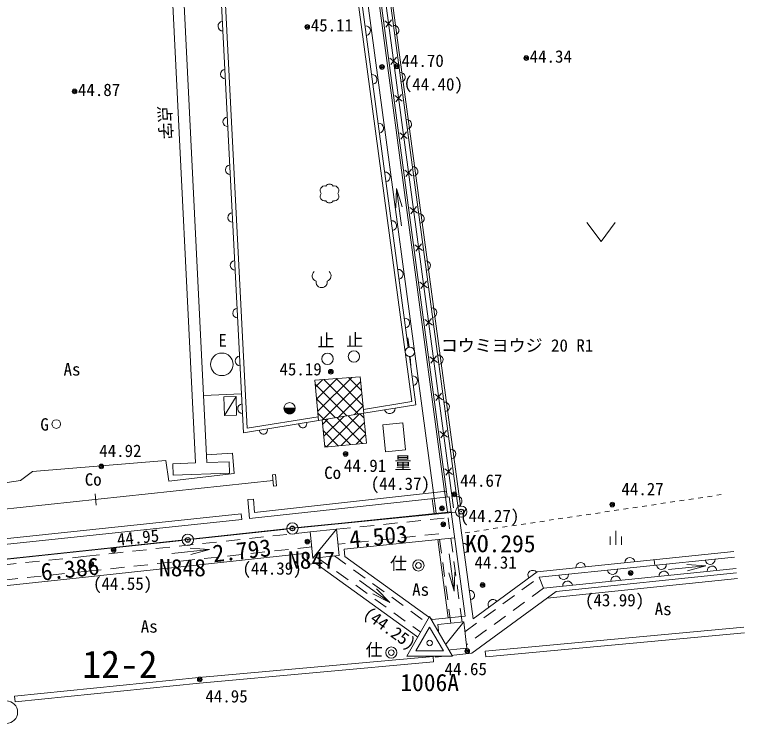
# Model space of a CAD drawing. Units: millimetres, scale not verified. Extents: x -29071210 to -28860960, y -117775216 to -117329466.
# Drawn here: x -28907000 to -28887626, y -117654057 to -117635238 of the extents above; entities that cross this region are included whole.
import ezdxf
from ezdxf.enums import TextEntityAlignment as Align

# ---------------------------------------------------------------- set-up
doc = ezdxf.new("R2010")
doc.units = ezdxf.units.MM
doc.header["$LTSCALE"] = 250
doc.header["$PDMODE"] = 32
doc.header["$PDSIZE"] = 125
doc.linetypes.add('USER4', pattern=[2.5, 1.5, -1])
doc.linetypes.add('USER8', pattern=[1, 0.5, -0.5])
for name, color, linetype, lineweight in [('S-SUV', 7, 'Continuous', 13), ('S-SUV-HTXT', 7, 'Continuous', 13), ('S-SUV-ROW', 7, 'Continuous', 15), ('S-SUV-SRVR', 3, 'Continuous', 13)]:
    doc.layers.add(name, color=color, linetype=linetype, lineweight=lineweight)
doc.layers.add('S-SUV-BMK', color=7, linetype='Continuous')
doc.styles.add('ＭＳ ゴシック', font='')
doc.styles.get('ＭＳ ゴシック').set_extended_font_data('MS Gothic')

# ---------------------------------------------------------------- blocks, each defined once
blk = doc.blocks.new('ﾌﾟﾛｯﾄﾏｰｸ-03_1')
at = {"color": 3, "linetype": 'Continuous', "lineweight": 25}
blk.add_circle((0, 0), 0.5, dxfattribs=at)
at = {"color": 3}
blk.add_point((0, 0), dxfattribs=at)
blk = doc.blocks.new('open_arrow')
at = {"color": 0, "linetype": 'Continuous', "lineweight": -2}
blk.add_lwpolyline([(7.5, 1.25), (0, 0), (7.5, -1.25)], dxfattribs=at)
blk = doc.blocks.new('荒地')
at = {"color": 7, "linetype": 'Continuous', "lineweight": 13}
for p, q in [((-1, 0.25), (-1, -1.25)), ((0, -1.25), (0, 1.25)), ((1, 0.25), (1, -1.25))]:
    blk.add_line(p, q, dxfattribs=at)
blk = doc.blocks.new('植樹')
at = {"color": 7, "linetype": 'Continuous', "lineweight": 13}
for centre, radius, start, end in [((-0.5, 0.3), 0.5, 79.16209, 216.8699), ((0, 0.5), 0.499, 35.63102, 144.36898), ((0.5, 0.3), 0.5, 323.1301, 100.83791), ((-0.5, -0.3), 0.5, 143.1301, 280.83791), ((0.5, -0.3), 0.5, 259.16209, 36.8699), ((0, -0.5), 0.499, 215.63102, 324.36898)]:
    blk.add_arc(centre, radius, start, end, dxfattribs=at)
blk = doc.blocks.new('畑')
at = {"color": 7, "linetype": 'Continuous', "lineweight": 13}
for p, q in [((-1.5, 1), (0, -1)), ((0, -1), (1.5, 1))]:
    blk.add_line(p, q, dxfattribs=at)
blk = doc.blocks.new('防犯灯')
at = {"color": 7, "linetype": 'Continuous', "lineweight": 13}
for p, q in [((-0.6, 0), (0.6, 0)), ((-0.6, -0.02), (0.6, -0.02)), ((-0.599, -0.04), (0.599, -0.04)), ((-0.597, -0.06), (0.597, -0.06)), ((-0.595, -0.08), (0.595, -0.08)), ((-0.592, -0.1), (0.592, -0.1)), ((-0.588, -0.12), (0.588, -0.12)), ((-0.583, -0.14), (0.583, -0.14)), ((-0.578, -0.16), (0.578, -0.16)), ((-0.572, -0.18), (0.572, -0.18)), ((0.566, -0.2), (-0.566, -0.2)), ((0.558, -0.22), (-0.558, -0.22)), ((0.55, -0.24), (-0.55, -0.24)), ((0.541, -0.26), (-0.541, -0.26)), ((0.531, -0.28), (-0.531, -0.28)), ((0.52, -0.3), (-0.52, -0.3)), ((0.508, -0.32), (-0.508, -0.32)), ((0.494, -0.34), (-0.494, -0.34)), ((0.48, -0.36), (-0.48, -0.36)), ((0.464, -0.38), (-0.464, -0.38)), ((-0.447, -0.4), (0.447, -0.4)), ((-0.428, -0.42), (0.428, -0.42)), ((-0.408, -0.44), (0.408, -0.44)), ((-0.385, -0.46), (0.385, -0.46)), ((-0.36, -0.48), (0.36, -0.48)), ((-0.332, -0.5), (0.332, -0.5)), ((-0.299, -0.52), (0.299, -0.52)), ((-0.262, -0.54), (0.262, -0.54)), ((-0.215, -0.56), (0.215, -0.56)), ((-0.154, -0.58), (0.154, -0.58))]:
    blk.add_line(p, q, dxfattribs=at)
blk.add_circle((0, 0), 0.6, dxfattribs=at)
blk = doc.blocks.new('園庭')
at = {"color": 7, "linetype": 'Continuous', "lineweight": 13}
for centre, start, end in [((-0.4, 0.4), 131.41945, 251.14243), ((0.4, 0.4), 288.85757, 48.58055), ((0, -0.25), 172.14016, 7.85984)]:
    blk.add_arc(centre, 0.6, start, end, dxfattribs=at)
blk = doc.blocks.new('ﾌﾟﾛｯﾄﾏｰｸ-03')
at = {"color": 7, "linetype": 'Continuous', "lineweight": 15}
blk.add_circle((0, 0), 0.5, dxfattribs=at)
at = {"color": 7}
blk.add_point((0, 0), dxfattribs=at)

msp = doc.modelspace()

# ---------------------------------------------------------------- hatches: boundary and pattern name
at = {"layer": 'S-SUV'}
h = msp.add_hatch(dxfattribs=at)
h.set_pattern_fill('USER', color=256, style=0, pattern_type=2)
h.set_pattern_definition([(44.917, (-28898273.1, -117645444.5), (-176.52, 177.03), []), (314.917, (-28898273.1, -117645444.5), (177.03, 176.52), [])])
h.paths.add_polyline_path([(-28899029, -117644944.7), (-28897822.9, -117644853.5), (-28897732.4, -117645822), (-28897735.4, -117645822.5), (-28898831.8, -117646000), (-28898928.1, -117646015.6)])
h = msp.add_hatch(dxfattribs=at)
h.set_pattern_fill('USER', color=256, style=0, pattern_type=2)
h.set_pattern_definition([(44.917, (-28898017.8, -117646368.7), (-176.52, 177.03), []), (314.917, (-28898017.8, -117646368.7), (177.03, 176.52), [])])
h.paths.add_polyline_path([(-28897658.4, -117646613.7), (-28897735.4, -117645822.5), (-28897731.6, -117645821.9), (-28897822.9, -117644853.5), (-28897732.4, -117645822), (-28897735.4, -117645822.5), (-28898831.8, -117646000), (-28898761.6, -117646721.1)])

# ---------------------------------------------------------------- linework, layer by layer
for p, q in [((-28900920, -117646338), (-28901834, -117628564)), ((-28900825.9, -117646221.3), (-28901734.1, -117628558.9)), ((-28902200.7, -117647142.4), (-28903092, -117628953)), ((-28901900.9, -117647131.6), (-28902792.4, -117628938.1)), ((-28895882, -117647932.4), (-28898135.6, -117631118)), ((-28895583.7, -117647899.6), (-28897838.3, -117631078)), ((-28895514, -117648042.9), (-28897788.8, -117631071.3)), ((-28895349.5, -117648330.5), (-28897664.9, -117631054.7)), ((-28897541, -117631038), (-28895265, -117648019)), ((-28896972.9, -117635552.6), (-28897171.6, -117635400.9)), ((-28897148.1, -117635576.1), (-28896996.3, -117635377.4)), ((-28897015.2, -117636567.3), (-28896863.5, -117636368.6)), ((-28896840, -117636543.8), (-28897038.7, -117636392.1)), ((-28896707.2, -117637534.9), (-28896905.9, -117637383.2)), ((-28896882.4, -117637558.4), (-28896730.7, -117637359.7)), ((-28896574.3, -117638526.1), (-28896773, -117638374.3)), ((-28896749.6, -117638549.5), (-28896597.8, -117638350.8)), ((-28896441.5, -117639517.2), (-28896640.2, -117639365.5)), ((-28896616.7, -117639540.7), (-28896465, -117639342)), ((-28896727.1, -117640848.9), (-28896859.9, -117639857.7)), ((-28896308.7, -117640508.3), (-28896507.4, -117640356.6)), ((-28896483.9, -117640531.8), (-28896332.2, -117640333.1)), ((-28896175.8, -117641499.5), (-28896374.5, -117641347.7)), ((-28896351, -117641523), (-28896199.3, -117641324.3)), ((-28896043, -117642490.6), (-28896241.7, -117642338.9)), ((-28896218.2, -117642514.1), (-28896066.5, -117642315.4)), ((-28895910.2, -117643481.7), (-28896108.8, -117643330)), ((-28896085.4, -117643505.2), (-28895933.6, -117643306.5)), ((-28896557.4, -117643820.4), (-28896523.8, -117644068.1)), ((-28896346.3, -117645597.6), (-28896518, -117644316.5)), ((-28896499.2, -117644316.8), (-28896483.7, -117644566.3)), ((-28895777.3, -117644472.9), (-28895976, -117644321.2)), ((-28895952.5, -117644496.4), (-28895800.8, -117644297.7)), ((-28899029, -117644944.7), (-28897822.9, -117644853.5)), ((-28897731.6, -117645821.9), (-28897822.9, -117644853.5)), ((-28898928.1, -117646015.6), (-28899029, -117644944.7)), ((-28895819.7, -117645487.5), (-28895668, -117645288.8)), ((-28901988.2, -117645349.4), (-28900972.9, -117645310.1)), ((-28901427.4, -117645885.4), (-28901119.6, -117645375.6)), ((-28895644.5, -117645464), (-28895843.2, -117645312.3)), ((-28897741, -117645722.1), (-28896458.3, -117645514.4)), ((-28897731.6, -117645821.9), (-28896346.3, -117645597.6)), ((-28898831.8, -117646000), (-28897735.4, -117645822.5)), ((-28900920, -117646338), (-28898928.1, -117646015.6)), ((-28900825.7, -117646221.4), (-28898937.5, -117645915.8)), ((-28895511.6, -117646455.2), (-28895710.3, -117646303.4)), ((-28895686.9, -117646478.6), (-28895535.1, -117646279.9)), ((-28897658.4, -117646613.7), (-28898761.6, -117646721.1)), ((-28902797, -117647164), (-28902200.7, -117647142.4)), ((-28902786.2, -117647463.8), (-28902797, -117647164)), ((-28901900.9, -117647131.6), (-28901303, -117647110)), ((-28901292.2, -117647409.8), (-28901303, -117647110)), ((-28902786.2, -117647463.8), (-28901292.2, -117647409.8)), ((-28895378.8, -117647446.3), (-28895577.5, -117647294.6)), ((-28895554, -117647469.8), (-28895402.3, -117647271.1)), ((-28909555.5, -117648612.7), (-28900138.6, -117647608.6)), ((-28900154.5, -117647459.5), (-28900075, -117647451)), ((-28900122.7, -117647757.8), (-28900154.5, -117647459.5)), ((-28900043.2, -117647749.3), (-28900075, -117647451)), ((-28900122.7, -117647757.8), (-28900043.2, -117647749.3)), ((-28904831.2, -117648259.8), (-28904863, -117647961.5)), ((-28900630.1, -117648454.9), (-28895534, -117647894.1)), ((-28900806, -117648115), (-28900656.4, -117648103.8)), ((-28900806, -117648115), (-28900768, -117648621)), ((-28900768, -117648621), (-28895464.3, -117648037.4)), ((-28900656.4, -117648103.8), (-28900630.1, -117648454.9)), ((-28895858.7, -117648483.7), (-28895910.7, -117648094.7)), ((-28895510.4, -117648447.7), (-28895563.8, -117648048.3)), ((-28895464.3, -117648037.4), (-28895040.7, -117651207)), ((-28894829.3, -117651278.6), (-28895265, -117648019)), ((-28900982.6, -117648492.7), (-28908561.8, -117649288.9)), ((-28900966.9, -117648641.9), (-28900982.6, -117648492.7)), ((-28895410.9, -117648437.4), (-28898319.5, -117648738.2)), ((-28900966.9, -117648641.9), (-28908546.1, -117649438.1)), ((-28898319.5, -117648738.2), (-28899314.4, -117648839.2)), ((-28899314.4, -117648839.2), (-28905109.7, -117649468.6)), ((-28899080.2, -117649669.3), (-28898453.7, -117648902.8)), ((-28895318.1, -117649131.5), (-28898249.5, -117649434.7)), ((-28895488.5, -117651253.5), (-28895765.9, -117649177.8)), ((-28905109.7, -117649468.6), (-28909036.1, -117649883.6)), ((-28899244.3, -117649535.7), (-28905035.1, -117650164.6)), ((-28902823.6, -117649544.3), (-28901829.4, -117649436.3)), ((-28898230, -117649628), (-28898249.5, -117649434.7)), ((-28895459.4, -117649554), (-28895326.9, -117650545.2)), ((-28893127.8, -117650032), (-28887904.6, -117649494.1)), ((-28898230, -117649628), (-28895917.7, -117651298.1)), ((-28893072, -117650177), (-28887885.4, -117649643)), ((-28890003, -117649861), (-28890018.4, -117649711.8)), ((-28899000, -117649812), (-28895849.7, -117652087.4)), ((-28887847, -117649940.6), (-28892960.3, -117650467.1)), ((-28889645.1, -117649973.1), (-28888650.4, -117649870.7)), ((-28893127.8, -117650032), (-28894829.3, -117651278.6)), ((-28887831.7, -117650059.6), (-28892620.4, -117650552.7)), ((-28905035.1, -117650164.6), (-28908958.7, -117650579.3)), ((-28897846.7, -117650259.8), (-28897036.1, -117650845.3)), ((-28892960.3, -117650467.1), (-28893072, -117650177)), ((-28887812.5, -117650208.5), (-28892859.8, -117650728.2)), ((-28892620.4, -117650552.7), (-28894859.9, -117652193.6)), ((-28895917.7, -117651298.1), (-28895040.7, -117651207)), ((-28895766.8, -117651433.2), (-28895070.6, -117651360.9)), ((-28895694.5, -117652129.5), (-28895070.6, -117651360.9)), ((-28887645.5, -117651503.9), (-28894504, -117652137)), ((-28887626.3, -117651652.7), (-28894490.2, -117652286.4)), ((-28894490.2, -117652286.4), (-28894504, -117652137)), ((-28895890, -117652277), (-28902110, -117652837)), ((-28895876.5, -117652426.4), (-28902095.7, -117652986.3)), ((-28895876.5, -117652426.4), (-28895890, -117652277)), ((-28902110, -117652837), (-28906999, -117653333)), ((-28902095.7, -117652986.3), (-28906983.9, -117653482.2)), ((-28906999, -117653333), (-28906983.9, -117653482.2))]:
    msp.add_line(p, q, dxfattribs=at)
at = {"layer": 'S-SUV', "linetype": 'USER4'}
for p, q in [((-28895862, -117648081.1), (-28895882, -117647932.4)), ((-28895563.8, -117648048.3), (-28895583.7, -117647899.6)), ((-28898453.7, -117648902.9), (-28895490.5, -117648596.4)), ((-28895120.3, -117651366.1), (-28895490.5, -117648596.4)), ((-28899150.3, -117648972.3), (-28905093.7, -117649617.7)), ((-28895736, -117649023.9), (-28898413.7, -117649300.9)), ((-28895418.8, -117651397.1), (-28895736, -117649023.9)), ((-28899110.2, -117649370.3), (-28905051.1, -117650015.4)), ((-28905093.7, -117649617.7), (-28909019.5, -117650032.7)), ((-28898958.3, -117649657.1), (-28895707.4, -117652005.1)), ((-28898508.6, -117649611.8), (-28895749, -117651605)), ((-28905051.1, -117650015.4), (-28908975.3, -117650430.3)), ((-28895043.5, -117651621.5), (-28893072, -117650177)), ((-28892960.3, -117650467.1), (-28895007.6, -117651967.1))]:
    msp.add_line(p, q, dxfattribs=at)
at = {"layer": 'S-SUV', "linetype": 'USER8'}
msp.add_line((-28888238.9, -117647982.8), (-28895132.4, -117649011), dxfattribs=at)
at = {"layer": 'S-SUV'}
for points in [[(-28896458.3, -117645514.4), (-28898383.4, -117631151.3), (-28900017.1, -117619040.8), (-28900043.2, -117618719.3)], [(-28896550.4, -117644074.8), (-28898284.3, -117631138), (-28899917.7, -117619030), (-28899941.9, -117618731.4)], [(-28897731.6, -117645821.9), (-28897735.4, -117645822.5), (-28897658.4, -117646613.7)], [(-28898761.6, -117646721.1), (-28898831.8, -117646000), (-28898928.1, -117646015.6)], [(-28901910.9, -117646928), (-28901218, -117646878), (-28901174, -117647426), (-28902905, -117647629), (-28902985, -117647079), (-28906524, -117647365), (-28906845, -117647612), (-28908614, -117647872), (-28908838, -117647607)], [(-28895808.9, -117648478.6), (-28895861.1, -117648088.1), (-28895862, -117648081.1)], [(-28899244.3, -117649535.7), (-28899214.4, -117649833.6), (-28899000, -117649812)], [(-28895070.6, -117651360.9), (-28894998.2, -117652057.2), (-28895694.5, -117652129.5), (-28895766.8, -117651433.2)], [(-28894859.9, -117652193.6), (-28895828.2, -117652294.2), (-28895849.7, -117652087.4)]]:
    msp.add_lwpolyline(points, dxfattribs=at)
for points in [[(-28901442, -117645385), (-28901427.4, -117645885.4), (-28901105, -117645876), (-28901119.6, -117645375.6)], [(-28897222.7, -117646131.3), (-28897151.3, -117646845.8), (-28896624.7, -117646793.2), (-28896696.1, -117646078.7)], [(-28898453.7, -117648902.8), (-28899150.2, -117648972.8), (-28899080.2, -117649669.3), (-28898383.7, -117649599.2)]]:
    msp.add_lwpolyline(points, close=True, dxfattribs=at)
for centre, radius in [((-28896507, -117644192), 125), ((-28901497, -117644524), 300), ((-28898694, -117644378), 150), ((-28897991, -117644315), 150), ((-28905892, -117646108), 115), ((-28896280, -117649863), 150), ((-28896280, -117649863), 75), ((-28896999, -117652178), 150), ((-28896999, -117652178), 75), ((-28907220, -117653757), 300)]:
    msp.add_circle(centre, radius, dxfattribs=at)
for centre, radius, start, end in [((-28901472.8, -117635546.5), 127.1, 93.9095, 271.978), ((-28897683, -117635666.6), 130.7, 280.11129, 95.15666), ((-28896923.6, -117635652.8), 126.1, 278.1468, 97.12116), ((-28901407.5, -117636816.1), 127.1, 93.9095, 271.978), ((-28897509.6, -117636960.3), 130.7, 280.11129, 95.15666), ((-28896756.1, -117636902.9), 126.1, 278.1468, 97.12116), ((-28901342.2, -117638085.7), 127.1, 93.9095, 271.978), ((-28897336.2, -117638253.9), 130.7, 280.11129, 95.15666), ((-28896588.5, -117638153), 126.1, 278.1468, 97.12116), ((-28901276.9, -117639355.2), 127.1, 93.9095, 271.978), ((-28896421, -117639403), 126.1, 278.1468, 97.12116), ((-28897162.8, -117639547.6), 130.7, 280.11129, 95.15666), ((-28901211.6, -117640624.8), 127.1, 93.9095, 271.978), ((-28896253.4, -117640653.1), 126.1, 278.1468, 97.12116), ((-28896989.4, -117640841.3), 130.7, 280.11129, 95.15666), ((-28901146.4, -117641894.4), 127.1, 93.9095, 271.978), ((-28896085.9, -117641903.1), 126.1, 278.1468, 97.12116), ((-28896816.1, -117642135), 130.7, 280.11129, 95.15666), ((-28901081.1, -117643164), 127.1, 93.9095, 271.978), ((-28895918.3, -117643153.2), 126.1, 278.1468, 97.12116), ((-28896642.7, -117643428.7), 130.7, 280.11129, 95.15666), ((-28901015.8, -117644433.5), 127.1, 93.9095, 271.978), ((-28895750.8, -117644403.3), 126.1, 278.1468, 97.12116), ((-28896436.4, -117644957.6), 129.3, 279.5513, 95.71666), ((-28900950.5, -117645703.1), 127.1, 93.9095, 271.978), ((-28895583.2, -117645653.3), 126.1, 278.1468, 97.12116), ((-28897041.5, -117645693.7), 141.3, 195.81372, 2.57667), ((-28899351, -117646102), 107.2, 179.66881, 18.72158), ((-28900395.1, -117646271), 107.2, 179.66881, 18.72158), ((-28895415.7, -117646903.4), 126.1, 278.1468, 97.12116), ((-28895248.2, -117648153.4), 126.1, 278.12587, 97.10023), ((-28895081.1, -117649403.6), 126.1, 278.12587, 97.10023), ((-28890668.7, -117649784.8), 131, 8.51169, 183.24581), ((-28888534.3, -117649704.3), 130.5, 188.27956, 3.47795), ((-28891970.6, -117649918.9), 131, 8.51169, 183.24581), ((-28889830.9, -117649837.8), 130.5, 188.27956, 3.47795), ((-28888485.8, -117650009.9), 128.6, 7.46463, 184.29287), ((-28893242.1, -117650123.2), 131, 38.86218, 213.5963), ((-28892424.2, -117650104.8), 130.5, 188.27956, 3.47795), ((-28891127.6, -117649971.3), 130.5, 188.27956, 3.47795), ((-28889764.1, -117650141.6), 128.6, 7.46463, 184.29287), ((-28892320.8, -117650404.8), 128.6, 7.46463, 184.29287), ((-28891042.5, -117650273.2), 128.6, 7.46463, 184.29287), ((-28894914, -117650653.7), 126.1, 278.12587, 97.10023), ((-28894297.9, -117650896.7), 131, 38.86218, 213.5963)]:
    msp.add_arc(centre, radius, start, end, dxfattribs=at)
at = {"layer": 'S-SUV-ROW'}
for p, q in [((-28899166.9, -117618716.6), (-28895164.1, -117648286.4)), ((-28895293.3, -117648449.9), (-28899475.7, -117648867.1)), ((-28899774.1, -117648898.2), (-28902252.9, -117649167.8)), ((-28902551.2, -117649199.9), (-28908603.8, -117649845.1))]:
    msp.add_line(p, q, dxfattribs=at)

# ---------------------------------------------------------------- block references
at = {"layer": 'S-SUV'}
for name, p, xscale, yscale in [('植樹', (-28898640, -117639987), 250, 250), ('畑', (-28891432.1, -117641011.1), 250, 250), ('園庭', (-28898849.7, -117642274.6), 250, 250), ('防犯灯', (-28899699, -117645689), 250, 250), ('荒地', (-28891037.6, -117649128.9), 150, 150)]:
    msp.add_blockref(name, p, dxfattribs=dict(at, xscale=xscale, yscale=yscale))
at = {"layer": 'S-SUV', "xscale": 66.7, "yscale": 66.7}
for p, rotation in [((-28896859.9, -117639857.7), 277.6), ((-28901829.4, -117649436.3), 186.2), ((-28888650.4, -117649870.7), 185.9), ((-28895326.9, -117650545.2), 97.6), ((-28897036.1, -117650845.3), 144.2)]:
    msp.add_blockref('open_arrow', p, dxfattribs=dict(at, rotation=rotation))
at = {"layer": 'S-SUV-BMK', "xscale": 300, "yscale": 300}
for p in [(-28895144, -117648435), (-28899625, -117648882), (-28902402, -117649184)]:
    msp.add_blockref('ﾌﾟﾛｯﾄﾏｰｸ-03', p, dxfattribs=at)
at = {"layer": 'S-SUV-SRVR', "xscale": 75, "yscale": 75}
for p in [(-28899230, -117635565), (-28893418.1, -117636393.6), (-28897246.2, -117636627.3), (-28896852.5, -117636608.4), (-28905409, -117637279), (-28898605, -117644720), (-28898214, -117646901), (-28904699, -117647233), (-28895322.7, -117647978.2), (-28891135.7, -117648247), (-28895653.6, -117648347.1), (-28895622.4, -117648771.3), (-28899227.6, -117649228.7), (-28904371.3, -117649449.1), (-28904961.7, -117649823.3), (-28890645.1, -117650062.4), (-28894578.3, -117650384.7), (-28895863.6, -117651661.2), (-28894984.1, -117652137.3), (-28902084.3, -117652890)]:
    msp.add_blockref('ﾌﾟﾛｯﾄﾏｰｸ-03_1', p, dxfattribs=at)

# ---------------------------------------------------------------- texts
at = {"layer": 'S-SUV-BMK', "style": 'ＭＳ ゴシック'}
for s, p in [('KO.295', (-28895040.3, -117649055.3)), ('N847', (-28899741.4, -117649491.8)), ('N848', (-28903166.5, -117649693.3))]:
    msp.add_text(s, height=458.2, dxfattribs=at).set_placement(p, align=Align.TOP_LEFT)
at = {"layer": 'S-SUV-HTXT', "style": 'ＭＳ ゴシック'}
for s, height, rotation, p in [('点字', 329.9, 272.884, (-28903000.7, -117638102.2)), ('4.503', 458.2, 5.697, (-28897341.1, -117649093.8)), ('2.793', 458.2, 6.207, (-28900966.2, -117649467.9)), ('6.386', 458.2, 6.085, (-28905531.1, -117649957.5))]:
    msp.add_text(s, height=height, rotation=rotation, dxfattribs=at).set_placement(p, align=Align.MIDDLE_CENTER)
for s, p in [('E', (-28901476.3, -117643886.4)), ('止', (-28898735.8, -117643890)), ('止', (-28897971.6, -117643878.6)), ('コウミヨウジ 20 R1', (-28893661.2, -117644022.4)), ('As', (-28905475.8, -117644656.1)), ('G', (-28906204.4, -117646119.2)), ('量', (-28896691.5, -117647141.2)), ('Co', (-28898557.1, -117647402.5)), ('Co', (-28904913, -117647580.9)), ('仕', (-28896808.1, -117649810.8)), ('As', (-28896221.9, -117650503.5)), ('As', (-28889783.4, -117651018.2)), ('As', (-28903426.4, -117651482.8)), ('仕', (-28897456.2, -117652102))]:
    msp.add_text(s, height=329.9, dxfattribs=at).set_placement(p, align=Align.MIDDLE_CENTER)
msp.add_text('12-2', height=733.1, dxfattribs=at).set_placement((-28903205.3, -117653071.3), align=Align.BOTTOM_RIGHT)
at = {"layer": 'S-SUV-SRVR', "style": 'ＭＳ ゴシック'}
for s, p in [('45.11', (-28899139.1, -117635785.2)), ('44.34', (-28893327.2, -117636613.8)), ('44.70', (-28896728, -117636726.3)), ('(', (-28896670.9, -117637313.2)), ('44.87', (-28905318.1, -117637499.2)), ('45.19', (-28899968.4, -117644916.7)), ('44.92', (-28904752.6, -117647083.2)), ('44.91', (-28898256.9, -117647478.3)), ('44.67', (-28895173.6, -117647873.1)), ('44.27', (-28890891.3, -117648097.5)), ('44.31', (-28894791.8, -117650047.8)), ('44.95', (-28901934.6, -117653599))]:
    msp.add_text(s, height=329.9, dxfattribs=at).set_placement(p, align=Align.BOTTOM_LEFT)
for s, p in [('44.40', (-28895883.4, -117637088.2)), (')', (-28895208.4, -117637088.2)), ('44.65', (-28895022.7, -117652611.8))]:
    msp.add_text(s, height=329.9, dxfattribs=at).set_placement(p, align=Align.MIDDLE_CENTER)
for s, p in [('(44.37)', (-28896759.7, -117647956.3)), ('(44.27)', (-28894387.4, -117648812.9)), ('(44.39)', (-28900164.8, -117650206.8)), ('(44.55)', (-28904131.7, -117650610.1)), ('(43.99)', (-28891072.4, -117651047.7))]:
    msp.add_text(s, height=329.9, dxfattribs=at).set_placement(p, align=Align.BOTTOM_CENTER)
msp.add_text('44.95', height=329.9, rotation=5.997, dxfattribs=at).set_placement((-28904254.9, -117649440.8), align=Align.BOTTOM_LEFT)
msp.add_text('(44.25)', height=329.9, rotation=324.16, dxfattribs=at).set_placement((-28897194.2, -117651748.6), align=Align.BOTTOM_CENTER)
at = {"layer": 'S-SUV-SRVR', "color": 7, "style": 'ＭＳ ゴシック'}
msp.add_text('1006A', height=458.2, dxfattribs=at).set_placement((-28896760.3, -117652741.9), align=Align.TOP_LEFT)

# ---------------------------------------------------------------- next in the draw order: wipeouts: each hides what was drawn before it
at = {"color": 7}
msp.add_wipeout([(-28895982, -117651222.2), (-28896588.2, -117652272.2), (-28895375.8, -117652272.2)], dxfattribs=at)

# ---------------------------------------------------------------- next in the draw order: linework, layer by layer
at = {"layer": 'S-SUV-SRVR', "color": 7, "lineweight": 20}
for p, q in [((-28895982, -117651222.2), (-28896588.2, -117652272.2)), ((-28895375.8, -117652272.2), (-28895982, -117651222.2)), ((-28895982, -117651502), (-28896345.7, -117652132)), ((-28895618.3, -117652132), (-28895982, -117651502)), ((-28896588.2, -117652272.2), (-28895375.8, -117652272.2)), ((-28896345.7, -117652132), (-28895618.3, -117652132))]:
    msp.add_line(p, q, dxfattribs=at)
msp.add_circle((-28895982, -117651922), 72.8, dxfattribs=at)

doc.saveas('drawing.dxf')
